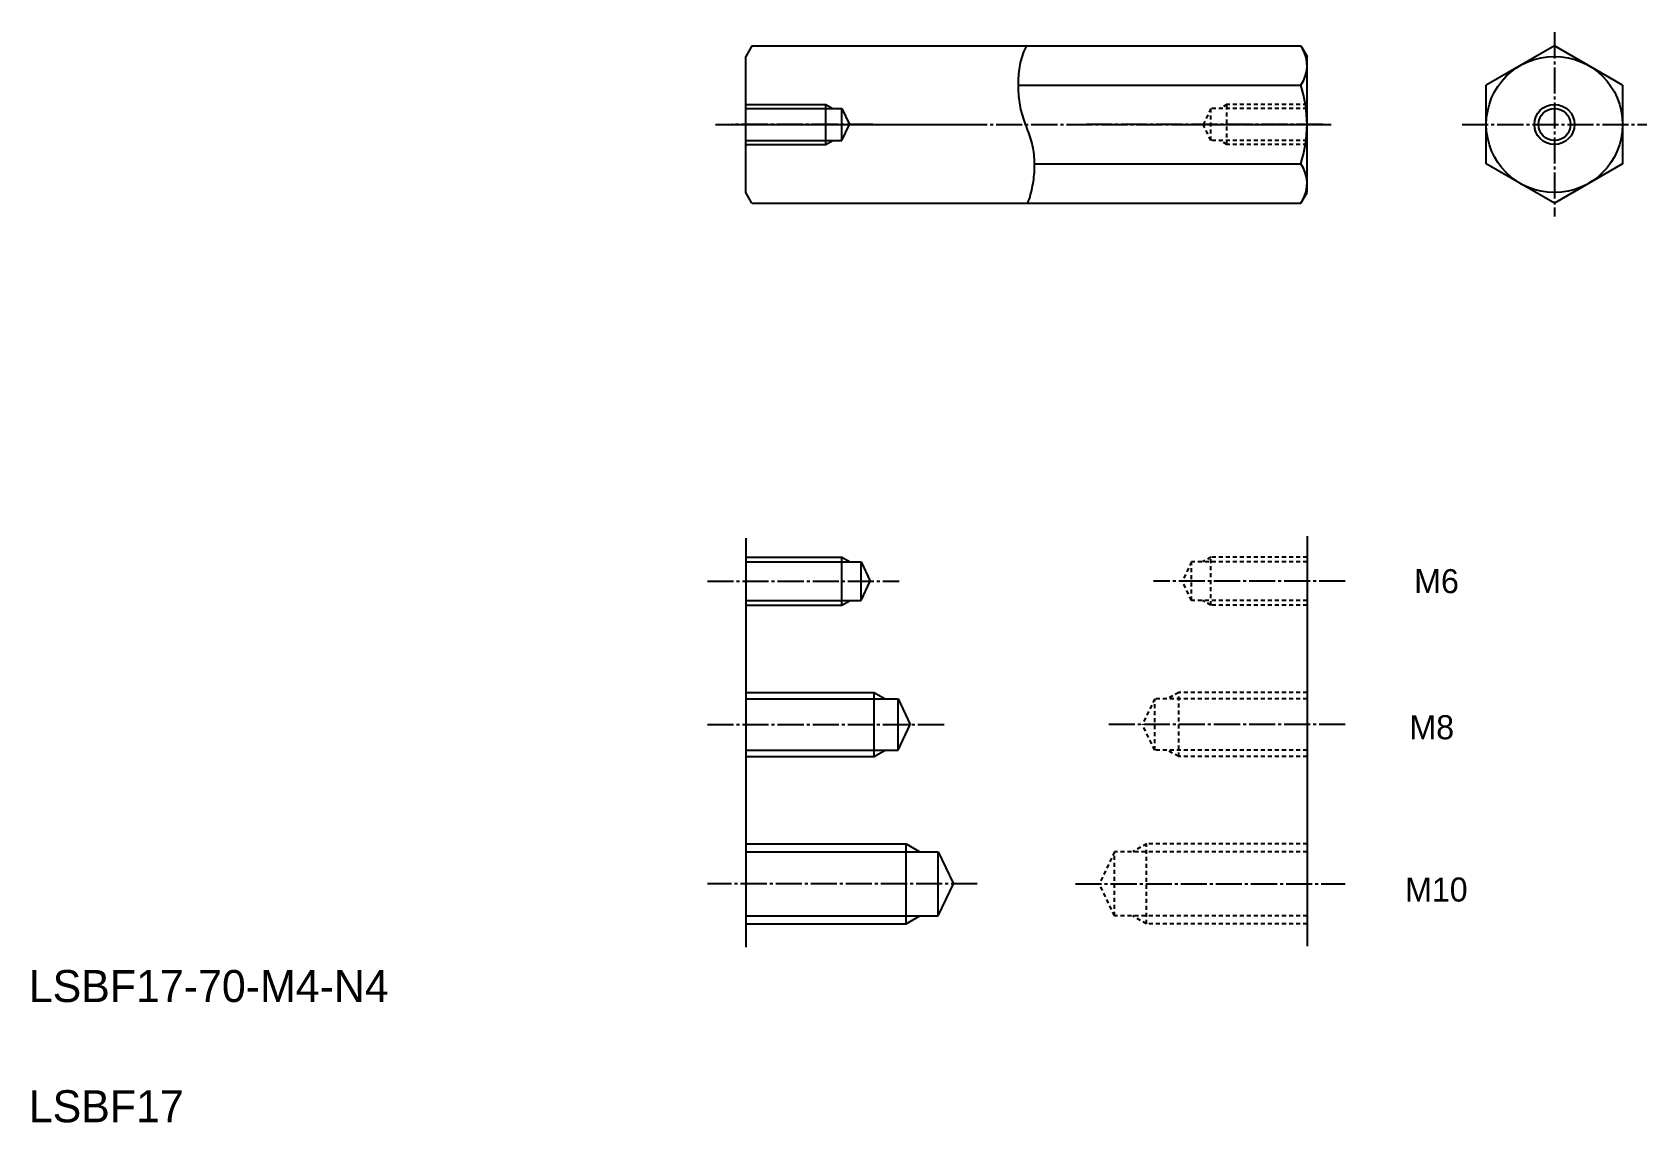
# Model space of a CAD drawing. Extents: x 10 to 212, y 10 to 146.
import ezdxf

# ---------------------------------------------------------------- set-up
doc = ezdxf.new("R2010")
doc.units = 0
doc.header["$LTSCALE"] = 0.25
doc.linetypes.add('CENTER', pattern=[17.5, 13, -1.5, 1.5, -1.5])
doc.linetypes.add('DASHED', pattern=[3.5, 2, -1.5])
doc.layers.get('0').update_dxf_attribs({"linetype": 'CONTINUOUS'})
doc.layers.add('CENTER', color=1, linetype='CENTER')

msp = doc.modelspace()

# ---------------------------------------------------------------- linework, layer by layer
at = {"linetype": 'CONTINUOUS'}
for p, q in [((100.16, 144.32), (99.4, 143)), ((99.4, 126), (99.4, 143)), ((100.16, 144.32), (168.64, 144.32)), ((168.64, 144.32), (169.4, 143)), ((169.4, 126), (169.4, 143)), ((200.25, 144.32), (191.75, 139.41)), ((208.75, 139.41), (200.25, 144.32)), ((99.4, 129.5), (99.4, 139.5)), ((133.36, 139.41), (168.62, 139.41)), ((191.75, 129.6), (191.75, 139.41)), ((208.75, 139.41), (208.75, 129.6)), ((135.38, 129.6), (168.62, 129.6)), ((200.25, 124.69), (191.75, 129.6)), ((208.75, 129.6), (200.25, 124.69)), ((100.16, 124.69), (99.4, 126)), ((168.64, 124.69), (169.4, 126)), ((100.16, 124.69), (168.64, 124.69))]:
    msp.add_line(p, q, dxfattribs=at)
for p, q in [((204.5, 141.86), (204.5, 141.86)), ((169.4, 129.5), (169.4, 139.5)), ((206.63, 140.64), (206.63, 140.64)), ((99.4, 132), (99.4, 137)), ((169.4, 132), (169.4, 137)), ((99.4, 82.88), (99.4, 31.86)), ((169.4, 83.15), (169.4, 31.99))]:
    msp.add_line(p, q)
at = {"color": 3, "linetype": 'CONTINUOUS'}
for p, q in [((99.4, 137), (109.4, 137)), ((109.4, 137), (110.27, 136.5)), ((99.4, 132), (109.4, 132)), ((109.4, 132), (110.27, 132.5)), ((99.4, 80.52), (111.4, 80.52)), ((111.4, 80.52), (112.44, 79.92)), ((99.4, 74.52), (111.4, 74.52)), ((111.4, 74.52), (112.44, 75.12)), ((99.4, 63.63), (115.4, 63.63)), ((115.4, 63.63), (116.79, 62.83)), ((115.4, 55.63), (116.79, 56.43)), ((99.4, 55.63), (115.4, 55.63)), ((99.4, 44.75), (119.4, 44.75)), ((119.4, 44.75), (121.13, 43.75)), ((99.4, 34.75), (119.4, 34.75)), ((119.4, 34.75), (121.13, 35.75))]:
    msp.add_line(p, q, dxfattribs=at)
at = {"color": 7}
for p, q in [((109.4, 132), (109.4, 137)), ((99.4, 136.5), (111.4, 136.5)), ((111.4, 136.5), (112.35, 134.5)), ((111.4, 132.5), (111.4, 136.5)), ((111.4, 132.5), (112.35, 134.5)), ((99.4, 132.5), (111.4, 132.5)), ((99.4, 79.92), (113.8, 79.92)), ((111.4, 74.52), (111.4, 80.52)), ((113.8, 79.92), (114.94, 77.52)), ((113.8, 75.12), (113.8, 79.92)), ((113.8, 75.12), (114.94, 77.52)), ((99.4, 75.12), (113.8, 75.12)), ((99.4, 62.83), (118.4, 62.83)), ((115.4, 55.63), (115.4, 63.63)), ((118.4, 62.83), (119.92, 59.63)), ((118.4, 56.43), (118.4, 62.83)), ((118.4, 56.43), (119.92, 59.63)), ((99.4, 56.43), (118.4, 56.43)), ((119.4, 34.75), (119.4, 44.75)), ((99.4, 43.75), (123.4, 43.75)), ((123.4, 35.75), (123.4, 43.75)), ((123.4, 43.75), (125.3, 39.75)), ((123.4, 35.75), (125.3, 39.75)), ((99.4, 35.75), (123.4, 35.75))]:
    msp.add_line(p, q, dxfattribs=at)
at = {"color": 3, "linetype": 'DASHED'}
for p, q in [((159.4, 137), (158.53, 136.5)), ((169.4, 137), (159.4, 137)), ((159.4, 132), (159.4, 137)), ((157.4, 136.5), (156.45, 134.5)), ((169.4, 136.5), (157.4, 136.5)), ((157.4, 132.5), (157.4, 136.5)), ((157.4, 132.5), (156.45, 134.5)), ((169.4, 132.5), (157.4, 132.5)), ((159.4, 132), (158.53, 132.5)), ((169.4, 132), (159.4, 132)), ((155, 79.92), (153.86, 77.52)), ((155, 75.12), (155, 79.92)), ((169.4, 79.92), (155, 79.92)), ((157.4, 80.52), (156.36, 79.92)), ((157.4, 74.52), (157.4, 80.52)), ((169.4, 80.52), (157.4, 80.52)), ((155, 75.12), (153.86, 77.52)), ((169.4, 75.12), (155, 75.12)), ((157.4, 74.52), (156.36, 75.12)), ((169.4, 74.52), (157.4, 74.52)), ((150.4, 62.83), (148.88, 59.63)), ((169.4, 62.83), (150.4, 62.83)), ((150.4, 56.43), (150.4, 62.83)), ((153.4, 63.63), (152.01, 62.83)), ((153.4, 55.63), (153.4, 63.63)), ((169.4, 63.63), (153.4, 63.63)), ((150.4, 56.43), (148.88, 59.63)), ((169.4, 56.43), (150.4, 56.43)), ((153.4, 55.63), (152.01, 56.43)), ((169.4, 55.63), (153.4, 55.63)), ((149.4, 44.75), (147.67, 43.75)), ((169.4, 44.75), (149.4, 44.75)), ((149.4, 34.75), (149.4, 44.75)), ((145.4, 43.75), (143.5, 39.75)), ((169.4, 43.75), (145.4, 43.75)), ((145.4, 35.75), (145.4, 43.75)), ((145.4, 35.75), (143.5, 39.75)), ((169.4, 35.75), (145.4, 35.75)), ((149.4, 34.75), (147.67, 35.75)), ((169.4, 34.75), (149.4, 34.75))]:
    msp.add_line(p, q, dxfattribs=at)
at = {"color": 3, "linetype": 'CONTINUOUS'}
msp.add_lwpolyline([(134.4, 144.32, 0.059734), (133.64, 142.22, 0.048335), (133.37, 140, 0.03455), (133.45, 137.76, 0.049362), (133.9, 135.57, 0.010592), (134.66, 133.47, -0.050575), (135.24, 131.31, -0.04566), (135.38, 129.07, -0.040059), (135.14, 126.85, -0.039452), (134.55, 124.69)], format="xyb", dxfattribs=at)
at = {"linetype": 'CONTINUOUS'}
msp.add_circle((200.25, 134.5), 8.5, dxfattribs=at)
at = {"color": 3, "linetype": 'CONTINUOUS'}
msp.add_circle((200.25, 134.5), 2.5, dxfattribs=at)
msp.add_circle((200.25, 134.5), 2)
at = {"linetype": 'CONTINUOUS'}
for centre, radius, start, end in [((165.15, 141.86), 4.25, 324.7356, 30), ((153.57, 134.5), 15.83, 341.9403, 18.0597), ((165.15, 127.14), 4.25, 330, 35.2644)]:
    msp.add_arc(centre, radius, start, end, dxfattribs=at)
at = {"layer": 'CENTER', "color": 1, "linetype": 'CENTER'}
for p, q in [((200.25, 146), (200.25, 123)), ((95.64, 134.5), (172.4, 134.5)), ((97.45, 134.5), (127.33, 134.5)), ((115.27, 134.5), (97.66, 134.5)), ((171.35, 134.5), (141.47, 134.5)), ((153.53, 134.5), (171.14, 134.5)), ((188.75, 134.5), (211.75, 134.5)), ((94.63, 77.52), (118.55, 77.52)), ((174.17, 77.52), (150.25, 77.52)), ((94.63, 59.63), (124.18, 59.63)), ((174.17, 59.63), (144.62, 59.63)), ((128.27, 39.75), (94.63, 39.75)), ((140.53, 39.75), (174.17, 39.75))]:
    msp.add_line(p, q, dxfattribs=at)

# ---------------------------------------------------------------- texts
at = {"color": 7}
for s, p in [('M6', (182.76, 76.02)), ('M8', (182.16, 57.79)), ('M10', (181.62, 37.54))]:
    msp.add_text(s, height=3, dxfattribs=at).set_placement(p)
for s, p in [('LSBF17-70-M4-N4', (10, 25)), ('LSBF17', (10, 10))]:
    msp.add_text(s, height=4).set_placement(p)

doc.saveas('drawing.dxf')
